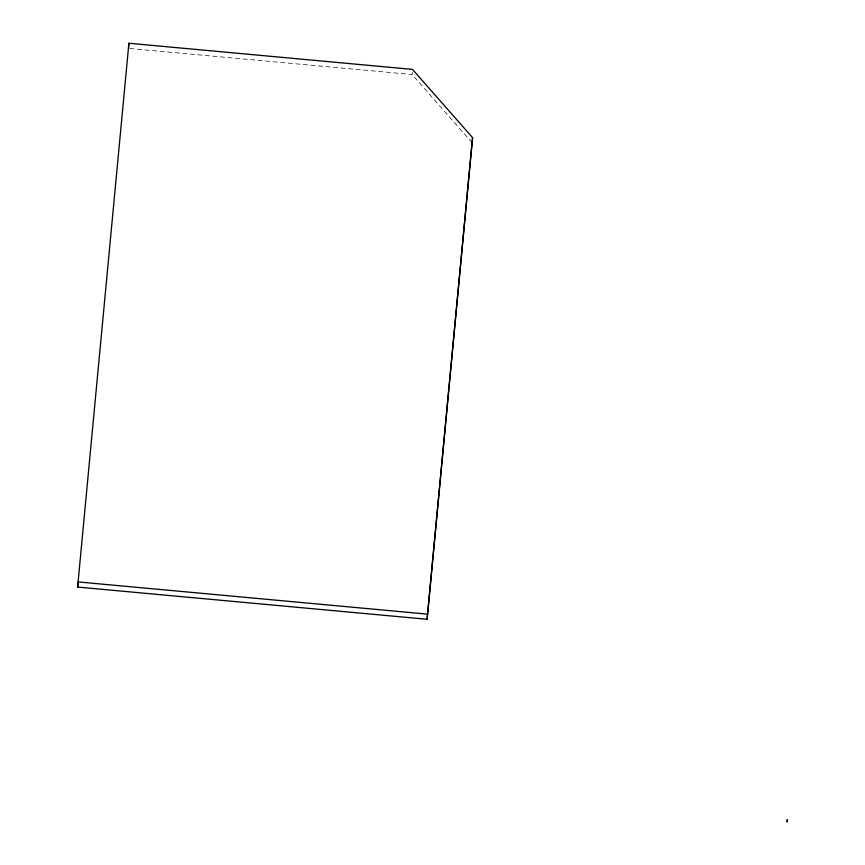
<?xml version="1.0" encoding="UTF-8"?>
<svg xmlns="http://www.w3.org/2000/svg" width="865" height="865" viewBox="0 0 865 865"><rect width="100%" height="100%" fill="white"/><g stroke="black" fill="none" stroke-linecap="round" stroke-linejoin="round"><path stroke-width="0.65" stroke-dasharray="4.33 3.24" d="M472.193 142.768L412.118 74.531L412.302 71.957M129.88 48.516L412.118 74.531"/><path stroke-width="1.3" d="M77.612 587.065L77.991 581.918L427.526 614.139L427.148 619.286L77.612 587.065L128.907 43.25L412.497 69.395L472.571 137.621L427.148 619.286M128.528 48.397L128.907 43.25M427.526 614.139L472.571 137.621M787.388 819.674L787.042 821.739L787.388 819.674"/></g></svg>
